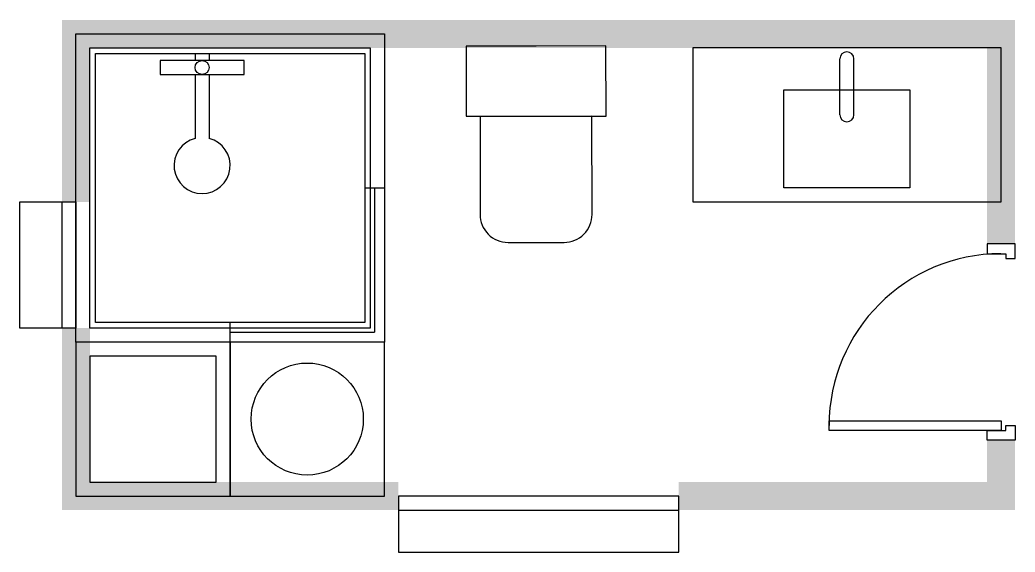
# Model space of a CAD drawing. Header units: millimetres. Extents: x 1450 to 5000, y 350 to 2250.
import ezdxf

# ---------------------------------------------------------------- set-up
doc = ezdxf.new("R2010")
doc.units = ezdxf.units.MM

# ---------------------------------------------------------------- blocks, each defined once
blk = doc.blocks.new('Door_Narrow_Mirror')
at = {"color": 7}
for points in [[(50, -200), (-50, -200), (-50, -234.6), (17.3, -234.6), (17.3, -251.9), (50, -251.9)], [(0, -865.4), (-613.5, -865.4), (-613.5, -830.8), (0, -830.8)]]:
    blk.add_lwpolyline(points, close=True, dxfattribs=at)
for points in [[(50, -900), (-50, -900), (-50, -865.4), (17.3, -865.4), (17.3, -848.1), (50, -848.1), (50, -900)], [(-50, -900), (-50, -865.4), (17.3, -865.4), (17.3, -848.1), (50, -848.1), (50, -900)]]:
    blk.add_lwpolyline(points, dxfattribs=at)
blk.add_arc((0, -848.1), 613.5, 90.1, 180, dxfattribs=at)
for points in [[(50, -200), (-50, -200), (50, 0), (-50, 0)], [(50, -1100), (-50, -1100), (50, -900), (-50, -900)]]:
    blk.add_solid(points, dxfattribs=at)
blk = doc.blocks.new('Shower')
for p, q in [((1030, -550), (1100, -550)), ((1065, -550), (1065, -1065)), ((550, -1100), (550, -1030)), ((550, -1065), (1065, -1065))]:
    blk.add_line(p, q)
for points in [[(1100, -1100), (0, -1100), (0, 0), (1100, 0)], [(1050, -1050), (50, -1050), (50, -50), (1050, -50)], [(1030, -1030), (70, -1030), (70, -70), (1030, -70)], [(300, -145), (600, -145), (600, -95), (300, -95)]]:
    blk.add_lwpolyline(points, close=True)
for points in [[(425, -70), (425, -95)], [(475, -70), (475, -95)], [(425, -145), (425, -373.2)], [(475, -145), (475, -373.2)]]:
    blk.add_lwpolyline(points)
blk.add_circle((450, -120), 25)
blk.add_arc((450, -470), 100, 104.4775, 75.5225)
blk = doc.blocks.new('Washmach')
blk.add_lwpolyline([(0, 0), (550, 0), (550, 550), (0, 550)], close=True)
blk.add_circle((275, 275), 200)
blk = doc.blocks.new('Shaft')
for points in [[(0, 0), (550, 0), (550, 550), (0, 550)], [(50, 50), (500, 50), (500, 500), (50, 500)]]:
    blk.add_lwpolyline(points, close=True)
blk = doc.blocks.new('Lavatory_2')
for p, q in [((525, -289.1), (525, -89.1)), ((575, -289.1), (575, -89.1))]:
    blk.add_line(p, q)
for points in [[(0, -600), (1100, -600), (1100, -50), (0, -50)], [(775, -550), (325, -550), (325, -200), (775, -200)]]:
    blk.add_lwpolyline(points, close=True)
for centre, start, end in [((550, -89.1), 0, 180), ((550, -289.1), 180, 0)]:
    blk.add_arc(centre, 25, start, end)
blk = doc.blocks.new('Toilet')
blk.add_lwpolyline([(541.3, -43.5), (291.3, -43.5), (291.3, -293.5), (791.3, -293.5), (790.1, -42.5)], close=True)
blk.add_lwpolyline([(541.3, -294.5), (341.3, -294.5), (341.3, -644.5, 0.414214), (441.3, -744.5), (641, -744.5, 0.414912), (741, -644.2), (740.1, -293.5)], format="xyb", close=True)
blk = doc.blocks.new('AllBlock')
at = {"true_color": 0xffffff}
for p, q in [((1600, 1600), (1600, 1150)), ((2800, 500), (3800, 500))]:
    blk.add_line(p, q, dxfattribs=at)
for points in [[(1650, 1600), (1650, 1150), (1450, 1150), (1450, 1600)], [(2800, 550), (2800, 350), (3800, 350), (3800, 550)]]:
    blk.add_lwpolyline(points, close=True, dxfattribs=at)
for points in [[(1600, 2250), (1600, 1600), (1700, 2250), (1700, 1600)], [(1600, 2250), (1600, 2150), (2250, 2250), (2250, 2150)], [(2150, 2250), (2150, 2150), (2800, 2250), (2800, 2150)], [(2700, 2250), (2700, 2150), (3350, 2250), (3350, 2150)], [(3250, 2250), (3250, 2150), (3900, 2250), (3900, 2150)], [(3800, 2250), (3800, 2150), (4450, 2250), (4450, 2150)], [(4350, 2250), (4350, 2150), (5000, 2250), (5000, 2150)], [(4900, 2250), (4900, 1600), (5000, 2250), (5000, 1600)], [(1600, 1150), (1600, 500), (1700, 1150), (1700, 500)], [(1600, 600), (1600, 500), (2250, 600), (2250, 500)], [(2150, 600), (2150, 500), (2800, 600), (2800, 500)], [(3800, 600), (3800, 500), (4450, 600), (4450, 500)], [(4350, 600), (4350, 500), (5000, 600), (5000, 500)]]:
    blk.add_solid(points)
for name, p in [('Shower', (1650, 2200)), ('Toilet', (2750, 2200)), ('Lavatory_2', (3850, 2200)), ('Door_Narrow_Mirror', (4950, 1650)), ('Shaft', (1650, 550)), ('Washmach', (2200, 550))]:
    blk.add_blockref(name, p)

msp = doc.modelspace()

# ---------------------------------------------------------------- block references
msp.add_blockref('AllBlock', (0, 0))

doc.saveas('drawing.dxf')
